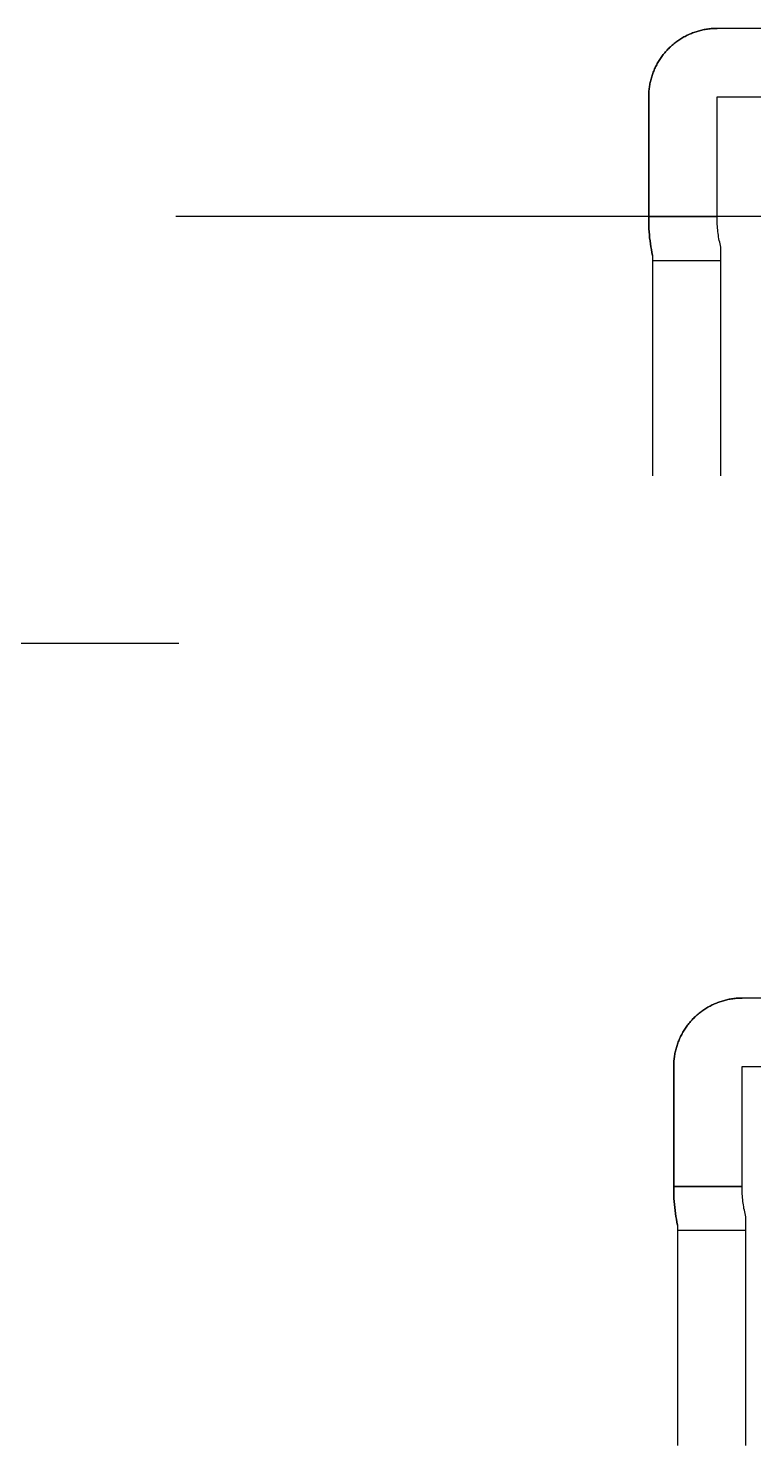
# Model space of a CAD drawing. Header units: metres. Extents: x -37642 to 147080, y -67569 to 121477.
# Drawn here: x 65948 to 90467, y -2828 to 45093 of the extents above; entities that cross this region are included whole.
import ezdxf

# ---------------------------------------------------------------- set-up
doc = ezdxf.new("R2010")
doc.units = ezdxf.units.M
doc.header["$MEASUREMENT"] = 0

msp = doc.modelspace()

# ---------------------------------------------------------------- linework, layer by layer
for p, q in [((110930.2, 38726.9), (70930.2, 38726.9)), ((31034.8, 24302.2), (71034.8, 24302.2))]:
    msp.add_line(p, q)
for points in [[(93782.6, 45093.3), (89233.8, 45092.9), (89193.8, 45092.6), (89153.4, 45091.5), (89113.1, 45089.8), (89072.7, 45087.3), (89032.5, 45084.2), (88992.2, 45080.3), (88952.1, 45075.7), (88912, 45070.5), (88872.1, 45064.5), (88832.2, 45057.8), (88792.5, 45050.5), (88752.9, 45042.4), (88713.5, 45033.7), (88674.2, 45024.2), (88635, 45014.1), (88596.1, 45003.3), (88557.4, 44991.9), (88518.8, 44979.7), (88480.5, 44966.9), (88442.4, 44953.4), (88404.6, 44939.3), (88367, 44924.5), (88329.7, 44909), (88292.6, 44892.9), (88255.8, 44876.2), (88219.4, 44858.8), (88183.2, 44840.8), (88147.4, 44822.1), (88111.9, 44802.8), (88076.7, 44782.9), (88041.9, 44762.4), (88007.4, 44741.3), (87973.3, 44719.6), (87939.6, 44697.3), (87906.3, 44674.4), (87873.4, 44651), (87841, 44627), (87808.9, 44602.4), (87777.3, 44577.2), (87746.1, 44551.5), (87715.4, 44525.3), (87685.1, 44498.5), (87655.3, 44471.2), (87626, 44443.4), (87597.2, 44415.1), (87568.9, 44386.3), (87541.1, 44357), (87513.8, 44327.2), (87487, 44296.9), (87460.7, 44266.2), (87435, 44235), (87409.9, 44203.4), (87385.3, 44171.4), (87361.2, 44138.9), (87337.8, 44106), (87314.9, 44072.7), (87292.6, 44039), (87270.9, 44004.9), (87249.7, 43970.5), (87229.2, 43935.7), (87209.3, 43900.5), (87190.1, 43865), (87171.4, 43829.2), (87153.4, 43793), (87136, 43756.6), (87119.2, 43719.8), (87103.1, 43682.7), (87087.6, 43645.4), (87072.8, 43607.8), (87058.6, 43570), (87045.2, 43531.9), (87032.3, 43493.6), (87020.2, 43455.1), (87008.7, 43416.3), (86997.9, 43377.4), (86987.8, 43338.3), (86978.3, 43299), (86969.6, 43259.5), (86961.5, 43219.9), (86954.2, 43180.2), (86947.5, 43140.4), (86941.5, 43100.4), (86936.2, 43060.4), (86931.7, 43020.2), (86927.8, 42980), (86924.6, 42939.7), (86922.1, 42899.4), (86920.4, 42859), (86919.3, 42818.6), (86918.9, 42778.2), (86918.4, 38726.9), (89233.4, 38726.9), (89233.9, 42777.9), (93781.3, 42778.3)], [(86918.9, 42778.2), (86919.3, 42818.6), (86920.4, 42859), (86922.1, 42899.4), (86924.6, 42939.7), (86927.8, 42980), (86931.7, 43020.2), (86936.2, 43060.4), (86941.5, 43100.4), (86947.5, 43140.4), (86954.2, 43180.2), (86961.5, 43219.9), (86969.6, 43259.5), (86978.3, 43299), (86987.8, 43338.3), (86997.9, 43377.4), (87008.7, 43416.3), (87020.2, 43455.1), (87032.3, 43493.6), (87045.2, 43531.9), (87058.6, 43570), (87072.8, 43607.8), (87087.6, 43645.4), (87103.1, 43682.7), (87119.2, 43719.8), (87136, 43756.6), (87153.4, 43793), (87171.4, 43829.2), (87190.1, 43865), (87209.3, 43900.5), (87229.2, 43935.7), (87249.7, 43970.5), (87270.9, 44004.9), (87292.6, 44039), (87314.9, 44072.7), (87337.8, 44106), (87361.2, 44138.9), (87385.3, 44171.4), (87409.9, 44203.4), (87435, 44235), (87460.7, 44266.2), (87487, 44296.9), (87513.8, 44327.2), (87541.1, 44357), (87568.9, 44386.3), (87597.2, 44415.1), (87626, 44443.4), (87655.3, 44471.2), (87685.1, 44498.5), (87715.4, 44525.3), (87746.1, 44551.5), (87777.3, 44577.2), (87808.9, 44602.4), (87841, 44627), (87873.4, 44651), (87906.3, 44674.4), (87939.6, 44697.3), (87973.3, 44719.6), (88007.4, 44741.3), (88041.9, 44762.4), (88076.7, 44782.9), (88111.9, 44802.8), (88147.4, 44822.1), (88183.2, 44840.8), (88219.4, 44858.8), (88255.8, 44876.2), (88292.6, 44892.9), (88329.7, 44909), (88367, 44924.5), (88404.6, 44939.3), (88442.4, 44953.4), (88480.5, 44966.9), (88518.8, 44979.7), (88557.4, 44991.9), (88596.1, 45003.3), (88635, 45014.1), (88674.2, 45024.2), (88713.5, 45033.7), (88752.9, 45042.4), (88792.5, 45050.5), (88832.2, 45057.8), (88872.1, 45064.5), (88912, 45070.5), (88952.1, 45075.7), (88992.2, 45080.3), (89032.5, 45084.2), (89072.7, 45087.3), (89113.1, 45089.8), (89153.4, 45091.5), (89193.8, 45092.6), (89233.8, 45092.9)], [(93781.1, 45093.3), (89233.8, 45092.9)], [(86918.4, 38635.2), (86918.9, 42778.2)], [(89233.4, 38634.9), (89233.9, 42777.9)], [(89233.9, 42777.9), (93781.3, 42778.3)], [(87046.7, 37415.6), (87026.6, 37513.6), (87008.2, 37612.1), (86991.5, 37711.3), (86976.4, 37811.1), (86963, 37911.4), (86951.4, 38012.1), (86941.5, 38113.4), (86933.4, 38215.1), (86927, 38317.2), (86922.3, 38419.7), (86919.5, 38522.5), (86918.4, 38625.7), (86918.4, 38635.2)], [(87046.7, 37415.6), (87045.8, 29959.8)], [(89360.8, 29959.5), (89361.8, 37692.7)], [(94628.4, 12305.7), (90079.6, 12305.4), (90039.6, 12305), (89999.3, 12304), (89958.9, 12302.2), (89918.6, 12299.7), (89878.3, 12296.6), (89838.1, 12292.7), (89797.9, 12288.1), (89757.9, 12282.9), (89717.9, 12276.9), (89678, 12270.2), (89638.3, 12262.9), (89598.7, 12254.8), (89559.3, 12246.1), (89520, 12236.7), (89480.9, 12226.5), (89441.9, 12215.8), (89403.2, 12204.3), (89364.7, 12192.1), (89326.3, 12179.3), (89288.2, 12165.8), (89250.4, 12151.7), (89212.8, 12136.9), (89175.5, 12121.4), (89138.4, 12105.3), (89101.7, 12088.6), (89065.2, 12071.2), (89029, 12053.2), (88993.2, 12034.5), (88957.7, 12015.2), (88922.5, 11995.3), (88887.7, 11974.8), (88853.2, 11953.7), (88819.2, 11932), (88785.5, 11909.7), (88752.2, 11886.9), (88719.3, 11863.4), (88686.8, 11839.4), (88654.7, 11814.8), (88623.1, 11789.6), (88591.9, 11763.9), (88561.2, 11737.7), (88530.9, 11710.9), (88501.1, 11683.6), (88471.8, 11655.8), (88443, 11627.5), (88414.7, 11598.7), (88386.9, 11569.4), (88359.6, 11539.6), (88332.8, 11509.3), (88306.5, 11478.6), (88280.8, 11447.4), (88255.7, 11415.8), (88231.1, 11383.8), (88207.1, 11351.3), (88183.6, 11318.4), (88160.7, 11285.1), (88138.4, 11251.4), (88116.7, 11217.4), (88095.6, 11182.9), (88075.1, 11148.1), (88055.2, 11112.9), (88035.9, 11077.4), (88017.2, 11041.6), (87999.2, 11005.4), (87981.8, 10969), (87965, 10932.2), (87948.9, 10895.2), (87933.4, 10857.8), (87918.6, 10820.2), (87904.5, 10782.4), (87891, 10744.3), (87878.2, 10706), (87866, 10667.5), (87854.5, 10628.7), (87843.7, 10589.8), (87833.6, 10550.7), (87824.2, 10511.4), (87815.4, 10471.9), (87807.3, 10432.4), (87800, 10392.6), (87793.3, 10352.8), (87787.3, 10312.8), (87782, 10272.8), (87777.5, 10232.6), (87773.6, 10192.4), (87770.4, 10152.1), (87767.9, 10111.8), (87766.2, 10071.4), (87765.1, 10031), (87764.8, 9990.6), (87764.3, 5939.3), (90079.3, 5939.3), (90079.8, 9990.4), (94627.1, 9990.7)], [(87764.8, 9990.6), (87765.1, 10031), (87766.2, 10071.4), (87767.9, 10111.8), (87770.4, 10152.1), (87773.6, 10192.4), (87777.5, 10232.6), (87782, 10272.8), (87787.3, 10312.8), (87793.3, 10352.8), (87800, 10392.6), (87807.3, 10432.4), (87815.4, 10471.9), (87824.2, 10511.4), (87833.6, 10550.7), (87843.7, 10589.8), (87854.5, 10628.7), (87866, 10667.5), (87878.2, 10706), (87891, 10744.3), (87904.5, 10782.4), (87918.6, 10820.2), (87933.4, 10857.8), (87948.9, 10895.2), (87965, 10932.2), (87981.8, 10969), (87999.2, 11005.4), (88017.2, 11041.6), (88035.9, 11077.4), (88055.2, 11112.9), (88075.1, 11148.1), (88095.6, 11182.9), (88116.7, 11217.4), (88138.4, 11251.4), (88160.7, 11285.1), (88183.6, 11318.4), (88207.1, 11351.3), (88231.1, 11383.8), (88255.7, 11415.8), (88280.8, 11447.4), (88306.5, 11478.6), (88332.8, 11509.3), (88359.6, 11539.6), (88386.9, 11569.4), (88414.7, 11598.7), (88443, 11627.5), (88471.8, 11655.8), (88501.1, 11683.6), (88530.9, 11710.9), (88561.2, 11737.7), (88591.9, 11763.9), (88623.1, 11789.6), (88654.7, 11814.8), (88686.8, 11839.4), (88719.3, 11863.4), (88752.2, 11886.9), (88785.5, 11909.7), (88819.2, 11932), (88853.2, 11953.7), (88887.7, 11974.8), (88922.5, 11995.3), (88957.7, 12015.2), (88993.2, 12034.5), (89029, 12053.2), (89065.2, 12071.2), (89101.7, 12088.6), (89138.4, 12105.3), (89175.5, 12121.4), (89212.8, 12136.9), (89250.4, 12151.7), (89288.2, 12165.8), (89326.3, 12179.3), (89364.7, 12192.1), (89403.2, 12204.3), (89441.9, 12215.8), (89480.9, 12226.5), (89520, 12236.7), (89559.3, 12246.1), (89598.7, 12254.8), (89638.3, 12262.9), (89678, 12270.2), (89717.9, 12276.9), (89757.9, 12282.9), (89797.9, 12288.1), (89838.1, 12292.7), (89878.3, 12296.6), (89918.6, 12299.7), (89958.9, 12302.2), (89999.3, 12304), (90039.6, 12305), (90079.6, 12305.4)], [(94626.9, 12305.7), (90079.6, 12305.4)], [(87764.3, 5847.6), (87764.8, 9990.6)], [(90079.3, 5847.3), (90079.8, 9990.4)], [(90079.8, 9990.4), (94627.1, 9990.7)], [(87892.5, 4628), (87872.5, 4726), (87854, 4824.6), (87837.3, 4923.7), (87822.2, 5023.5), (87808.9, 5123.8), (87797.2, 5224.5), (87787.3, 5325.8), (87779.2, 5427.5), (87772.8, 5529.6), (87768.2, 5632.1), (87765.3, 5734.9), (87764.3, 5838.1), (87764.3, 5847.6)], [(90206.6, -2828.1), (90207.6, 4905.1)], [(87892.5, 4628), (87891.6, -2827.8)]]:
    msp.add_lwpolyline(points)
for points in [[(89257.6, 38219.4), (89251, 38280.2), (89245.4, 38341.4), (89240.9, 38403), (89237.4, 38464.9), (89235, 38527.1), (89233.7, 38589.7), (89233.4, 38634.9), (89233.4, 38726.1), (86918.4, 38726.3), (86918.4, 38635.2), (86918.4, 38625.7), (86919.5, 38522.5), (86922.3, 38419.7), (86927, 38317.2), (86933.4, 38215.1), (86941.5, 38113.4), (86951.4, 38012.1), (86963, 37911.4), (86976.4, 37811.1), (86991.5, 37711.3), (87008.2, 37612.1), (87026.6, 37513.6), (87046.7, 37415.6), (87046.7, 37244.3), (89361.7, 37244), (89361.8, 37692.7), (89346.4, 37749.2), (89331.9, 37806.3), (89318.4, 37863.8), (89305.8, 37921.9), (89294.2, 37980.5), (89283.6, 38039.6), (89273.9, 38099.1), (89265.3, 38159), (89257.6, 38219.4)], [(90103.5, 5431.8), (90096.8, 5492.6), (90091.3, 5553.8), (90086.7, 5615.4), (90083.3, 5677.3), (90080.9, 5739.5), (90079.5, 5802.1), (90079.3, 5847.3), (90079.3, 5938.5), (87764.3, 5938.7), (87764.3, 5847.6), (87764.3, 5838.1), (87765.3, 5734.9), (87768.2, 5632.1), (87772.8, 5529.6), (87779.2, 5427.5), (87787.3, 5325.8), (87797.2, 5224.5), (87808.9, 5123.8), (87822.2, 5023.5), (87837.3, 4923.7), (87854, 4824.6), (87872.5, 4726), (87892.5, 4628), (87892.5, 4456.7), (90207.5, 4456.4), (90207.6, 4905.1), (90192.2, 4961.6), (90177.8, 5018.7), (90164.2, 5076.2), (90151.7, 5134.3), (90140.1, 5192.9), (90129.4, 5252), (90119.8, 5311.5), (90111.1, 5371.4), (90103.5, 5431.8)]]:
    msp.add_lwpolyline(points, close=True)

doc.saveas('drawing.dxf')
